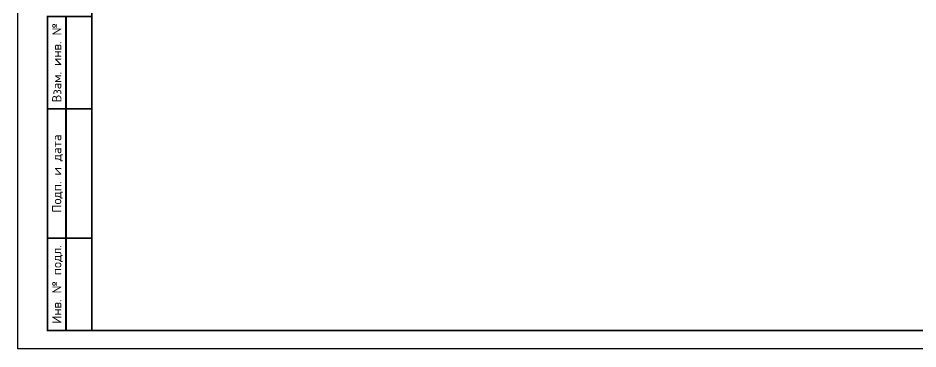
# Model space of a CAD drawing. Header units: millimetres. Extents: x 1642 to 8235, y 1174 to 5441.
# Drawn here: x 2909.9 to 3153.7, y 1173.7 to 1263.3 of the extents above; entities that cross this region are included whole.
import ezdxf
from ezdxf.enums import TextEntityAlignment as Align

# ---------------------------------------------------------------- set-up
doc = ezdxf.new("R2010")
doc.units = ezdxf.units.MM
doc.layers.add('Размеры на чертеже', color=250, linetype='Continuous', lineweight=25)
doc.styles.add('-ISOCPEUR-', font='isocpeur.TTF')
doc.styles.get("Standard").update_dxf_attribs({"font": 'arial.ttf'})

# ---------------------------------------------------------------- blocks, each defined once
blk = doc.blocks.new('*U306')
blk.add_lwpolyline([(0, 123), (594, 123), (594, -297), (0, -297)], close=True)
at = {"const_width": 0.5}
blk.add_lwpolyline([(20, 118), (589, 118), (589, -292), (20, -292)], close=True, dxfattribs=at)
for points in [[(20, -292), (8, -292), (8, -207), (20, -207)], [(13, -207), (13, -292)], [(8, -232), (20, -232)], [(8, -267), (20, -267)]]:
    blk.add_lwpolyline(points, dxfattribs=at)
at = {"style": '-ISOCPEUR-'}
for s, p in [('Взам. инв. №', (10.5, -219.5)), ('Подп. и дата', (10.5, -249.5)), ('Инв. № подл.', (10.5, -279.5))]:
    blk.add_text(s, height=2.5, rotation=90, dxfattribs=at).set_placement(p, align=Align.MIDDLE_CENTER)
blk.add_attdef('РАЗРАБОТАЛ', text='', height=2.5).set_placement((424.5, -264.22), align=Align.MIDDLE_LEFT)
at = {"flags": 8}
for tag, height, p in [('ДАТА', 2.5, (464.07, -264.4)), ('ЛИСТ', 3, (560.39, -271.92)), ('ЛИСТОВ', 3, (577.89, -271.92))]:
    blk.add_attdef(tag, text='', height=height, dxfattribs=at).set_placement(p, align=Align.MIDDLE_CENTER)
for tag, p in [('ТЕПЛОВЫЕ_СЕТИ_001', (489.41, -270.98)), ('ИМЯ_ЧЕРТЕЖА_001', (491.51, -285.58))]:
    blk.add_attdef(tag, p, '', height=3, dxfattribs=at)
blk.add_attdef('ПРОВЕРИЛ', (424.75, -270.73), '', height=2.5)
at = {"style": '-ISOCPEUR-', "flags": 8}
blk.add_attdef('ФОРМАТ', text='', height=3, dxfattribs=at).set_placement((554.97, -294.75), align=Align.MIDDLE_CENTER)

msp = doc.modelspace()

# ---------------------------------------------------------------- block references
at = {"layer": 'Размеры на чертеже', "lineweight": 90}
msp.add_blockref('*U306', (2909.904, 1470.682), dxfattribs=at)

doc.saveas('drawing.dxf')
